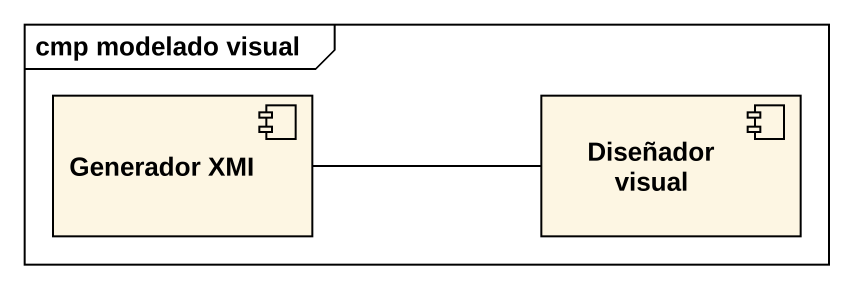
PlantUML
@startuml
mainframe cmp modelado visual
component "Generador XMI" as Generador_XMI
component "Diseñador visual" as Diseñador_visual
Generador_XMI -right- Diseñador_visual
@enduml
